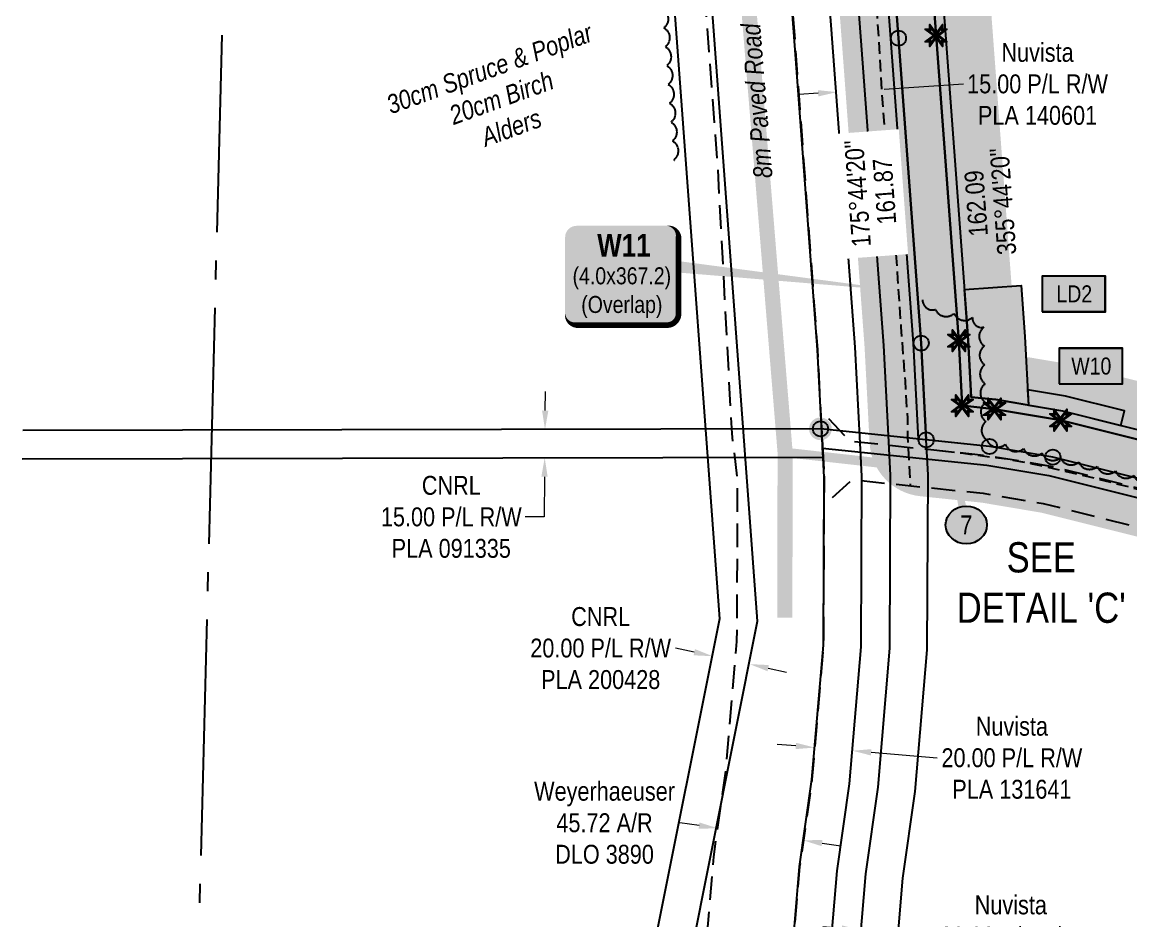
# Model space of a CAD drawing. Extents: x 379646 to 388155, y 6062459 to 6066140.
# Drawn here: x 384376 to 384963, y 6063778 to 6064254 of the extents above; entities that cross this region are included whole.
import ezdxf
from ezdxf.enums import TextEntityAlignment as Align

# ---------------------------------------------------------------- set-up
doc = ezdxf.new("R2010")
doc.units = 0
doc.header["$LTSCALE"] = 5
doc.header["$PDSIZE"] = 0.5
for name, pattern in [('0', [1, 1, 0]), ('foc-ACCESSROAD', [3.75, 2.5, -1.25]), ('foc-QUARTERLINE', [33, 25, -3, 2, -3]), ('UG_PIPE', [1.875, 1.25, -0.625])]:
    doc.linetypes.add(name, pattern=pattern)
doc.layers.get('Defpoints').update_dxf_attribs({"color": 9})
for name, color, linetype, lineweight in [('AS-GENERAL', 48, 'Continuous', 18), ('C-RW-T', 13, 'Continuous', 9), ('F-AR-T', 190, 'Continuous', 9), ('F-RW-T', 190, 'Continuous', 9)]:
    doc.layers.add(name, color=color, linetype=linetype, lineweight=lineweight)
for name, color, linetype in [('AS-PIPE-UG', 44, 'UG_PIPE'), ('AS-ROADS', 254, 'Continuous'), ('AS-UNDERLAY-H', 141, 'Continuous'), ('C-AR', 13, 'foc-ACCESSROAD'), ('C-RW', 13, 'Continuous'), ('DETAIL-T', 7, 'Continuous'), ('F-AR', 190, 'foc-ACCESSROAD'), ('F-RW', 190, 'Continuous'), ('L-BD', 7, 'Continuous'), ('L-BD1', 253, 'Continuous'), ('L-MON', 1, 'Continuous'), ('L-QSEC', 8, 'foc-QUARTERLINE'), ('P-BUFFER-H 30m', 51, 'Continuous'), ('P-ELEVATION', 7, 'Continuous'), ('P-PROPOSED', 10, 'Continuous'), ('P-PROPOSED-H', 21, 'Continuous'), ('P-STATION', 7, 'Continuous'), ('P-TEMP-BLOCKS', 250, 'Continuous'), ('P-TEMP-BLUE', 146, 'Continuous'), ('P-WORKAREA', 113, 'Continuous'), ('P-WORKAREA-H', 111, 'Continuous'), ('T-BUSH', 110, '0'), ('T-BUSH-T', 110, 'Continuous')]:
    doc.layers.add(name, color=color, linetype=linetype)
doc.layers.add('P-TEMP-BLUE-H', color=7, linetype='Continuous', true_color=0x99e6ff)
doc.styles.add('80', font='ARIALN.TTF', dxfattribs={"height": 10})
doc.styles.add('80CG', font='ARIALN.TTF', dxfattribs={"height": 10})
doc.styles.add('80L', font='ARIALN.TTF', dxfattribs={"height": 10})
doc.styles.add('BOLD', font='ARIALNB.TTF')
doc.dimstyles.new('Compass 5 000', dxfattribs={"dimscale": 5, "dimtxt": 9, "dimasz": 2, "dimexe": 0.2, "dimexo": 0.0625, "dimgap": 0.5, "dimtad": 0, "dimtih": 1, "dimtoh": 1, "dimzin": 0, "dimdsep": 46, "dimtxsty": '80CG', "dimcen": 0.1, "dimse1": 1, "dimse2": 1, "dimclrd": 256, "dimclrt": 256, "dimaunit": 1, "dimadec": 4, "dimazin": 0, "dimtfac": 0.06, "dimtofl": 0, "dimtmove": 0, "dimatfit": 1, "dimfxl": 0.2, "dimtolj": 1, "dimtzin": 0, "dimlwd": -1, "dimarcsym": 0})

# ---------------------------------------------------------------- blocks, each defined once
blk = doc.blocks.new('*D384')
at = {"layer": 'C-RW-T', "transparency": 16777216}
for p, q in [((384652.8558641553, 6064048.41215491), (384652.9606753999, 6064058.411605625)), ((384652.4890020635, 6064013.411908315), (384652.2653942787, 6063992.078748578)), ((384652.2653942787, 6063992.078748578), (384642.2653942787, 6063992.078748578))]:
    blk.add_line(p, q, dxfattribs=at)
for points in [[(384651.1892890361, 6064048.429623451), (384654.5224392745, 6064048.394686369), (384652.7510529107, 6064038.412704196)], [(384650.8224269443, 6064013.429376856), (384654.1555771827, 6064013.394439775), (384652.593813308, 6064023.411359031)]]:
    blk.add_solid(points, dxfattribs=at)
at = {"layer": 'Defpoints', "color": 0, "transparency": 16777216}
for p in [(384652.0453185911, 6064038.420101491), (384651.8880789884, 6064023.418756326), (384652.593813308, 6064023.411359031)]:
    blk.add_point(p, dxfattribs=at)
at = {"layer": 'C-RW-T', "transparency": 16777216, "insert": (384603.1794461205, 6063992.078748578), "char_height": 10, "attachment_point": 5, "style": '80CG'}
blk.add_mtext('\\A1;CNRL\\P15.00 P/L R/W\\PPLA 091335', dxfattribs=at)
blk = doc.blocks.new('*D385')
at = {"layer": 'Defpoints', "color": 0, "transparency": 16777216}
for p in [(384796.3269610534, 6063881.007886558), (384816.2492135754, 6063879.330291401), (384815.3271022569, 6063868.37977425)]:
    blk.add_point(p, dxfattribs=at)
at = {"layer": 'F-RW-T', "transparency": 16777216}
for p, q in [((384785.4401164728, 6063870.896470722), (384775.4753832107, 6063871.735572035)), ((384825.2918355191, 6063867.540672936), (384860.1856573343, 6063864.602365312))]:
    blk.add_line(p, q, dxfattribs=at)
for points in [[(384785.5799666918, 6063872.557259599), (384785.3002662538, 6063869.235681844), (384795.404849735, 6063870.057369407)], [(384825.431685738, 6063869.201461813), (384825.1519853001, 6063865.879884059), (384815.3271022569, 6063868.37977425)]]:
    blk.add_solid(points, dxfattribs=at)
at = {"layer": 'F-RW-T', "transparency": 16777216, "insert": (384899.7252207722, 6063864.602365311), "char_height": 10, "attachment_point": 5, "style": '80CG'}
blk.add_mtext('\\A1;Nuvista\\P20.00 P/L R/W\\PPLA 131641', dxfattribs=at)
blk = doc.blocks.new('*D386')
at = {"layer": 'Defpoints', "color": 0, "transparency": 16777216}
for p in [(384822.1616278589, 6064217.8815587), (384815.2226627301, 6064091.542116196), (384830.1875301983, 6064092.500045011)]:
    blk.add_point(p, dxfattribs=at)
at = {"layer": 'F-RW-T', "transparency": 16777216}
for p, q in [((384832.1412030228, 6064218.520369743), (384874.2102985444, 6064221.213290272)), ((384797.217185227, 6064216.28481884), (384787.2376100632, 6064215.646007797))]:
    blk.add_line(p, q, dxfattribs=at)
for points in [[(384797.1107167196, 6064217.948081369), (384797.3236537343, 6064214.621556313), (384807.1967603908, 6064216.923629885)], [(384832.0347345154, 6064220.183632271), (384832.2476715301, 6064216.857107216), (384822.1616278589, 6064217.8815587)]]:
    blk.add_solid(points, dxfattribs=at)
at = {"layer": 'F-RW-T', "transparency": 16777216, "insert": (384913.2962467025, 6064221.213290272), "char_height": 10, "attachment_point": 5, "style": '80CG'}
blk.add_mtext('\\A1;Nuvista\\P15.00 P/L R/W\\PPLA 140601', dxfattribs=at)
blk = doc.blocks.new('*D388')
at = {"layer": 'C-RW-T', "transparency": 16777216}
for p, q in [((384731.7313908794, 6063920.504776685), (384721.7428400195, 6063922.653540124)), ((384770.8069189534, 6063912.098745896), (384780.5832636359, 6063909.995632811))]:
    blk.add_line(p, q, dxfattribs=at)
for points in [[(384732.081909727, 6063922.134167466), (384731.3808720318, 6063918.875385905), (384741.5077355618, 6063918.4016636)], [(384771.157437801, 6063913.728136676), (384770.4564001058, 6063910.469355115), (384761.030574271, 6063914.201858981)]]:
    blk.add_solid(points, dxfattribs=at)
at = {"layer": 'Defpoints', "color": 0, "transparency": 16777216}
for p in [(384741.5077355618, 6063918.4016636), (384733.2026115791, 6063879.795201946), (384752.7254502883, 6063875.595397327)]:
    blk.add_point(p, dxfattribs=at)
at = {"layer": 'C-RW-T', "transparency": 16777216, "insert": (384682.2032765816, 6063922.653540124), "char_height": 10, "attachment_point": 5, "style": '80CG'}
blk.add_mtext('\\A1;CNRL\\P20.00 P/L R/W\\PPLA 200428', dxfattribs=at)
blk = doc.blocks.new('fdia')
at = {"color": 255, "const_width": 1}
blk.add_lwpolyline([(-0.5, 0, 1), (0.5, 0, 1)], format="xyb", close=True, dxfattribs=at)
blk = doc.blocks.new('Fdiaa')
blk.add_blockref('fdia', (0, 0))
blk = doc.blocks.new('fdib')
at = {"color": 1, "const_width": 1.6}
blk.add_lwpolyline([(-0.3999999999996362, 0, 0.9999999999999998), (0.3999999999996362, 0, 1)], format="xyb", close=True, dxfattribs=at)
at = {"color": 1}
blk.add_circle((0, 0), 0.8, dxfattribs=at)
blk = doc.blocks.new('Fdibb')
blk.add_blockref('fdib', (0, 0))
blk = doc.blocks.new('fdicc')
for name in ['Fdibb', 'Fdiaa']:
    blk.add_blockref(name, (0, 0))
blk = doc.blocks.new('FDI')
blk.add_blockref('fdicc', (0, 0))
blk = doc.blocks.new('*D410')
at = {"layer": 'Defpoints', "color": 0, "transparency": 16777216}
for p in [(384819.7302028691, 6063773.518454406), (384839.6446893331, 6063771.751332311), (384839.651959227, 6063771.837490655)]:
    blk.add_point(p, dxfattribs=at)
at = {"layer": 'F-RW-T', "transparency": 16777216}
for p, q in [((384809.7583424881, 6063774.273091176), (384799.7937520009, 6063775.113886289)), ((384849.6092798203, 6063770.910537197), (384859.6182102989, 6063770.066000751))]:
    blk.add_line(p, q, dxfattribs=at)
for points in [[(384809.898475007, 6063775.933856257), (384809.6182099691, 6063772.612326094), (384819.7229329752, 6063773.432296062)], [(384849.7494123393, 6063772.571302279), (384849.4691473013, 6063769.249772116), (384839.6446893331, 6063771.751332311)]]:
    blk.add_solid(points, dxfattribs=at)
at = {"layer": 'F-RW-T', "transparency": 16777216, "insert": (384899.1577737367, 6063770.066000751), "char_height": 10, "attachment_point": 5, "style": '80CG'}
blk.add_mtext('\\A1;Nuvista\\P20.00 P/L R/W\\PPLA 150900', dxfattribs=at)
blk = doc.blocks.new('*D411')
at = {"layer": 'Defpoints', "color": 0, "transparency": 16777216}
for p in [(384746.5523365421, 6063844.227377127), (384791.8033145032, 6063837.815654469), (384744.1602931488, 6063827.345439363)]:
    blk.add_point(p, dxfattribs=at)
at = {"layer": 'F-AR-T', "transparency": 16777216}
for p, q in [((384734.2591902407, 6063828.748351051), (384723.9852849632, 6063830.204086025)), ((384799.312374018, 6063819.530805017), (384809.213476926, 6063818.12789333))]:
    blk.add_line(p, q, dxfattribs=at)
for points in [[(384734.4930088553, 6063830.398534869), (384734.025371626, 6063827.098167232), (384744.1602931488, 6063827.345439363)], [(384799.5461926326, 6063821.180988835), (384799.0785554032, 6063817.880621199), (384789.4112711098, 6063820.933716705)]]:
    blk.add_solid(points, dxfattribs=at)
at = {"layer": 'F-AR-T', "transparency": 16777216, "insert": (384684.2376724118, 6063830.204086025), "char_height": 10, "attachment_point": 5, "style": '80CG'}
blk.add_mtext('\\A1;Weyerhaeuser\\P45.72 A/R\\PDLO 3890', dxfattribs=at)
blk = doc.blocks.new('TEMP')
h = blk.add_hatch(color=255)
h.dxf.hatch_style = 1
h.paths.add_polyline_path([(-5.274161e-10, 0.2514284397220763), (-0.6656854269836912, 1.152061669657268), (-0.6656854269836914, 0.6656854303339061), (-1.152061663105632, 0.6656854303339061), (-0.2514284404497629, 5.273253e-10), (-1.152061661774314, -0.665685419564579), (-0.6656854224511335, -0.6656854195645793), (-0.6656854224511335, -1.152061655686338), (-5.273251e-10, -0.2514284436956587), (0.6656854183820542, -1.152061663420681), (0.6656854183820542, -0.6656854208922597), (1.152061656810019, -0.6656854053035205), (0.2514284429676993, 5.273253e-10), (1.152061671303363, 0.6656854258011663), (0.6656854287749412, 0.6656854258011663), (0.6656854131859291, 1.15206166422904)])
h.paths.add_polyline_path([(0.5656854229146121, 0.8485281473411305), (0.5656854319800914, 0.5656854258011663), (0.8485281444547581, 0.5656854258011663), (0.0831890339399251, 0), (0.8485281399220186, -0.5656854150320215), (0.5656854183820542, -0.5656854240973189), (0.5656854183820542, -0.8485281365719859), (0, -0.08318903609469999), (-0.5656854224511337, -0.8485281320390644), (-0.5656854224511337, -0.5656854195645792), (-0.8485281349258001, -0.5656854195645794), (-0.0831890328488955, 0), (-0.8485281394583584, 0.5656854303339058), (-0.5656854269836913, 0.5656854303339061), (-0.5656854269836913, 0.8485281428085727), (0, 0.0831890306941206)], flags=16)
h = blk.add_hatch(color=1)
h.dxf.hatch_style = 1
h.paths.add_polyline_path([(0, 0.0831890306941205), (-0.5656854269836911, 0.8485281428085727), (-0.5656854269836912, 0.5656854303339061), (-0.8485281394583578, 0.5656854303339061), (-0.0831890328488953, -1e-16), (-0.8485281349258001, -0.5656854195645793), (-0.5656854224511337, -0.5656854195645793), (-0.5656854224511337, -0.848528132039064), (0, -0.08318903609469999), (0.5656854183820542, -0.8485281365719856), (0.5656854183820542, -0.5656854240973191), (0.8485281399220184, -0.5656854150320213), (0.0831890339399251, -1e-16), (0.8485281444547581, 0.5656854258011663), (0.5656854319800914, 0.5656854258011663), (0.5656854229146121, 0.8485281473411308)])
at = {"color": 1}
for p, q in [((-0.0831890328488953, 0), (0.0831890339399252, 0)), ((0, 0.0831890306941205), (0, -0.08318903609469999))]:
    blk.add_line(p, q, dxfattribs=at)
at = {"color": 255, "flags": 128}
blk.add_lwpolyline([(-0.251428440449763, 5.27325e-10), (-1.152061663105632, 0.6656854303339061), (-0.6656854269836914, 0.6656854303339061), (-0.6656854269836914, 1.152061669657268), (-5.274159999999999e-10, 0.2514284397220763), (0.6656854131859291, 1.15206166422904), (0.6656854287749412, 0.6656854258011663), (1.152061671303363, 0.6656854258011663), (0.2514284429676991, 5.27325e-10), (1.152061656810019, -0.6656854053035204), (0.6656854183820542, -0.6656854208922596), (0.6656854183820542, -1.152061663420681), (-5.27325e-10, -0.2514284436956586), (-0.6656854224511335, -1.152061655686338), (-0.6656854224511335, -0.6656854195645793), (-1.152061661774314, -0.6656854195645793)], close=True, dxfattribs=at)
at = {"color": 1, "flags": 128}
blk.add_lwpolyline([(-0.0831890328488953, 0), (-0.8485281394583578, 0.5656854303339061), (-0.5656854269836913, 0.5656854303339061), (-0.5656854269836913, 0.8485281428085727), (0, 0.0831890306941205), (0.5656854229146121, 0.8485281473411305), (0.5656854319800914, 0.5656854258011663), (0.8485281444547581, 0.5656854258011663), (0.0831890339399252, 0), (0.8485281399220184, -0.5656854150320214), (0.5656854183820542, -0.5656854240973189), (0.5656854183820542, -0.8485281365719856), (0, -0.08318903609469999), (-0.5656854224511335, -0.848528132039064), (-0.5656854224511335, -0.5656854195645792), (-0.8485281349258001, -0.5656854195645792)], close=True, dxfattribs=at)
blk = doc.blocks.new('*U459')
h = blk.add_hatch(color=111)
edge = h.paths.add_edge_path()
edge.add_line((-23.99999999999999, -34.04504533950239), (23.99999999999998, -34.04504533950239))
edge.add_arc((23.99999999999998, -28.04504533950239), 6, 270, 360)
edge.add_line((29.99999999999998, -28.04504533950239), (29.99999999999998, 12.5))
edge.add_arc((23.99999999999998, 12.5), 6, 0, 90)
edge.add_line((23.99999999999998, 18.5), (-23.99999999999998, 18.5))
edge.add_arc((-23.99999999999998, 12.5), 6, 90, 180)
edge.add_line((-29.99999999999998, 12.5), (-29.99999999999999, -28.04504533950239))
edge.add_arc((-23.99999999999999, -28.04504533950239), 6, 180, 270)
at = {"color": 250, "flags": 128}
blk.add_lwpolyline([(-23.99999999999999, -34.04504533950239, 3, 3, 0), (23.99999999999998, -34.04504533950239, 3, 3, 0.414213562373095), (29.99999999999998, -28.04504533950239, 3, 3, 0), (29.99999999999998, 12.5, 3, 0, 0.414213562373095), (23.99999999999998, 18.5, 0, 0, 0), (-23.99999999999998, 18.5, 0, 0, 0.414213562373095), (-29.99999999999998, 12.5, 0, 0, 0), (-29.99999999999999, -28.04504533950239, 0, 3, 0.414213562373095)], format="xyseb", close=True, dxfattribs=at)
at = {"flags": 128}
blk.add_lwpolyline([(152.3437916811739, -16.32641556381651, 0, 7.499999999999999, 0), (-3.398394867633905e-15, 0, 0, 0, 0)], format="xyseb", dxfattribs=at)
at = {"color": 250}
for tag, p, height, style in [('TEMP_AREA_W1_001', (-9.212824010914055, 2.244292974654144), 12, 'BOLD'), ('ENTER_TEXT_001', (-30.65893587994544, -12.47010782646594), 9, '80')]:
    blk.add_attdef(tag, p, '', height=height, dxfattribs=dict(at, style=style))
blk = doc.blocks.new('Temp_Area5')
at = {"true_color": 0x99e6ff}
h = blk.add_hatch(color=141, dxfattribs=at)
h.dxf.hatch_style = 1
h.paths.add_polyline_path([(-16.82711371331243, -9.436567862801894), (16.33187767662457, -9.436567862801894), (16.33187767662457, 9.053714016554295), (-16.82711371331243, 9.053714016554295)])
at = {"color": 250}
for points in [[(-17.02711371331247, -9.636567862801712), (16.53187767662462, -9.636567862801712), (16.53187767662462, 9.253714016554113), (-17.02711371331247, 9.253714016554113)], [(-16.92711371331245, -9.536567862801803), (16.43187767662459, -9.536567862801803), (16.43187767662459, 9.153714016554204), (-16.92711371331245, 9.153714016554204)]]:
    blk.add_lwpolyline(points, close=True, dxfattribs=at)
at = {"color": 250, "style": '80L'}
blk.add_attdef('TEMPORARY', text='', height=9, dxfattribs=at).set_placement((0.001048257894581184, -0.1484938545327168), align=Align.MIDDLE_CENTER)
blk = doc.blocks.new('*U469')
at = {"layer": 'P-ELEVATION'}
h = blk.add_hatch(color=111, dxfattribs=at)
h.dxf.hatch_style = 1
edge = h.paths.add_edge_path()
edge.add_ellipse((0, 0), major_axis=(-10.94338366431845, 0), ratio=0.9137941524069553, start_angle=0, end_angle=360)
at = {"layer": 'P-ELEVATION', "color": 7, "flags": 128}
blk.add_lwpolyline([(0, 0, 4.999999999999999, 0, 0), (-11.67173468109081, 54.09503392587504, 0, 0, 0)], format="xyseb", dxfattribs=at)
at = {"layer": 'P-ELEVATION', "color": 7}
blk.add_ellipse((0, 0), major_axis=(-10.94338366431845, 0), ratio=0.9137941524069553, dxfattribs=at)
at = {"layer": 'P-ELEVATION', "style": '80'}
blk.add_attdef('BEND', text='', height=10, dxfattribs=at).set_placement((0, 0), align=Align.MIDDLE_CENTER)

msp = doc.modelspace()

# ---------------------------------------------------------------- hatches: boundary and pattern name
at = {"layer": 'AS-UNDERLAY-H'}
h = msp.add_hatch(color=51, dxfattribs=at)
h.dxf.hatch_style = 1
h.paths.add_polyline_path([(384813.7289355097, 6064190.390281733), (384835.546593198, 6064191.93399494), (384839.7087101451, 6064135.849717539), (384817.9244009514, 6064134.078843685)])
at = {"layer": 'P-BUFFER-H 30m'}
h = msp.add_hatch(color=256, dxfattribs=at)
h.dxf.hatch_style = 1
edge = h.paths.add_edge_path()
edge.add_line((385490.0289512735, 6063853.931636853), (385458.8345388931, 6063854.742381431))
edge.add_line((385458.8345388931, 6063854.742381431), (385427.1432490672, 6063829.835753065))
edge.add_arc((385408.6125961937, 6063853.414227125), 29.98882350001396, 264.91766399991405, 308.1643009523449, ccw=False)
edge.add_line((385405.9559697424, 6063823.543306972), (385343.2623735486, 6063829.119079835))
edge.add_arc((385345.9189999999, 6063858.989999989), 29.98882350090794, 254.2672565118153, 264.9176639998501, ccw=False)
edge.add_line((385337.7875136404, 6063830.124649395), (385320.5815136404, 6063834.971649395))
edge.add_arc((385328.7129999993, 6063863.836999989), 29.98882350072988, 238.67707452003668, 254.2672565128853, ccw=False)
edge.add_line((385313.1229814036, 6063838.219020851), (385176.7140212189, 6063921.231744633))
edge.add_line((385176.7140212189, 6063921.231744627), (385156.1694710645, 6063931.280096917))
edge.add_line((385156.1694710645, 6063931.280096923), (385135.4626984994, 6063939.376274182))
edge.add_line((385135.4626984994, 6063939.376274182), (384915.2603148283, 6063994.364222405))
edge.add_line((384915.2603148283, 6063994.364222405), (384883.7934532809, 6063999.669038123))
edge.add_line((384883.7934532809, 6063999.669038123), (384851.293557407, 6064003.057420315))
edge.add_arc((384854.4032842466, 6064032.88457462), 29.98882350038616, 182.9991047274272, 264.04794611689226, ccw=False)
edge.add_line((384824.4555348665, 6064031.315548806), (384821.7895286647, 6064082.201190843))
edge.add_line((384821.7895286648, 6064082.201190843), (384809.7920647589, 6064243.230867969))
edge.add_line((384809.7920647589, 6064243.230867975), (384800.086980612, 6064371.811284492))
edge.add_arc((384829.9907439288, 6064374.068378732), 29.98882349999817, 162.0322497210054, 184.3164208240398, ccw=False)
edge.add_line((384801.4644663506, 6064383.319379891), (384854.4367224219, 6064546.664001147))
edge.add_arc((384882.9630000009, 6064537.41299999), 29.98882350002607, 157.8742486074515, 162.0322497265614, ccw=False)
edge.add_line((384855.1825701196, 6064548.708009974), (384904.3896499036, 6064669.734359778))
edge.add_line((384904.3896499036, 6064669.734359778), (384885.8516260638, 6064677.263981378))
edge.add_arc((384897.136864745, 6064705.048382088), 29.98882349984268, 157.8944000004434, 247.8943999996774, ccw=False)
edge.add_line((384869.3524640352, 6064716.333620769), (384908.1944081635, 6064811.962979655))
edge.add_arc((384935.9788088732, 6064800.677740967), 29.98882349997572, 67.89439999905937, 157.8943999984608, ccw=False)
edge.add_line((384947.2640475552, 6064828.462141677), (384965.7869813619, 6064820.938649222))
edge.add_arc((384954.50174268, 6064793.154248512), 29.98882349993024, -22.105599999556716, 67.89439999926549, ccw=False)
edge.add_line((384982.2861433902, 6064781.869009831), (384962.2529303989, 6064732.546985461))
edge.add_line((384962.2529303989, 6064732.546985468), (384980.8072437744, 6064725.010747518))
edge.add_arc((384969.5220050929, 6064697.226346803), 29.98882349979887, -22.125751398287207, 67.89439999988338, ccw=False)
edge.add_line((384997.3024349731, 6064685.931336823), (384929.6754881681, 6064519.600748706))
edge.add_line((384929.675488168, 6064519.600748699), (384880.5706556762, 6064368.022036368))
edge.add_line((384880.5706556762, 6064368.022036374), (384889.5390536467, 6064249.201513329))
edge.add_line((384889.5390536467, 6064249.201513329), (384901.5795827959, 6064087.594004758))
edge.add_arc((384871.6736475545, 6064085.365872744), 29.98882350000977, 2.9991047363375856, 4.260931057004996, ccw=False)
edge.add_line((384901.6213969347, 6064086.934898555), (384902.1062583532, 6064077.680424754))
edge.add_line((384902.1062583532, 6064077.680424754), (384930.4700856945, 6064072.89873155))
edge.add_arc((384925.4847901263, 6064043.327185033), 29.98882350038646, 75.97909939756488, 80.43081383768367, ccw=False)
edge.add_line((384932.7503571757, 6064072.422563888), (385157.9454347312, 6064016.187862651))
edge.add_arc((385150.6798676738, 6063987.092483805), 29.98882349960467, 68.64491151581348, 75.97909938149581, ccw=False)
edge.add_line((385161.600203606, 6064015.022320856), (385187.2158944652, 6064005.006797002))
edge.add_arc((385176.2955585329, 6063977.076959951), 29.98882349966638, 63.934510781919414, 68.6449115156064, ccw=False)
edge.add_line((385189.47259312, 6064004.015692179), (385213.9133094071, 6063992.060557801))
edge.add_arc((385200.7362748132, 6063965.12182557), 29.98882350013611, 58.67707450109839, 63.93451076799079, ccw=False)
edge.add_line((385216.3262934172, 6063990.739804709), (385348.8513800531, 6063910.090642101))
edge.add_line((385348.8513800531, 6063910.090642101), (385354.9872023679, 6063908.362156063))
edge.add_line((385354.9872023675, 6063908.362156063), (385393.3056420889, 6063904.954233576))
edge.add_line((385393.3056420893, 6063904.954233576), (385423.5879878656, 6063928.753553087))
edge.add_arc((385442.1186407382, 6063905.175079026), 29.98882350024257, 88.5112145400638, 128.1643009500221, ccw=False)
edge.add_line((385442.8977888854, 6063935.153779177), (385470.5228665118, 6063934.435801815))
edge.add_line((385470.5228665117, 6063934.435801822), (385663.755099395, 6064129.281829131))
edge.add_line((385663.755099395, 6064129.281829131), (385693.6001587076, 6064211.445901817))
edge.add_arc((385721.787068302, 6064201.207363715), 29.9888235002565, 70.03708838899189, 160.0370883108258, ccw=False)
edge.add_line((385732.0256063645, 6064229.394273324), (385750.8168794281, 6064222.568581285))
edge.add_arc((385740.5783413656, 6064194.381671677), 29.98882349987312, -19.9629116779667, 70.03708838838469, ccw=False)
edge.add_line((385768.7652509618, 6064184.143133582), (385735.1685600501, 6064091.650740561))
edge.add_arc((385706.9816504544, 6064101.889278658), 29.98882349997982, 315.2382588318189, 340.03708832009573, ccw=False)
edge.add_line((385728.2749474574, 6064080.772341429), (385512.1013964243, 6063862.793399782))
edge.add_arc((385490.8080994207, 6063883.910337009), 29.98882349952508, 268.51121453923963, 315.23825883347325, ccw=False)
at = {"layer": 'P-PROPOSED-H'}
h = msp.add_hatch(color=256, dxfattribs=at)
h.dxf.hatch_style = 1
h.paths.add_polyline_path([(385490.8080994205, 6063883.91033701), (385448.805, 6063885.001999983), (385408.6125961939, 6063853.414227125), (385345.919, 6063858.989999988), (385328.713, 6063863.836999988), (385191.1273733801, 6063947.565793197), (385168.238, 6063958.760999988), (385144.5929999964, 6063968.005999938), (384921.3949999965, 6064023.741999982), (384887.845, 6064029.397999938), (384854.4032842466, 6064032.88457462), (384851.72, 6064084.099999988), (384839.698, 6064245.458999989), (384829.9907439287, 6064374.068378733), (384882.963, 6064537.412999988), (384943.4690630159, 6064686.229551991), (384897.1368647448, 6064705.048382088), (384935.9788088734, 6064800.677740967), (384954.5017426801, 6064793.154248512), (384923.1832910074, 6064716.047823439), (384969.5220050928, 6064697.226346803), (384901.4832865869, 6064529.88299333), (384850.2227087716, 6064371.649842241), (384859.6352901607, 6064246.94442133), (384871.6736475544, 6064085.365872746), (384873.4742960758, 6064050.997177012), (384890.5460311458, 6064049.217307848), (384925.484790119, 6064043.327185035), (385150.6798676745, 6063987.092483805), (385176.2955585336, 6063977.07695995), (385200.7362748208, 6063965.121825567), (385336.7683520208, 6063882.338456827), (385349.5462809475, 6063878.738862419), (385402.489814552, 6063874.030229706), (385442.1186407382, 6063905.175079026), (385482.6940062752, 6063904.120522928), (385689.6910300324, 6064112.846298862), (385721.787068302, 6064201.207363716), (385740.5783413656, 6064194.381671677), (385706.9816504539, 6064101.889278657)])
at = {"layer": 'P-TEMP-BLUE-H'}
h = msp.add_hatch(color=256, dxfattribs=at)
h.dxf.hatch_style = 1
h.paths.add_polyline_path([(385402.489814552, 6063874.030229706), (385349.5462809475, 6063878.738862419), (385336.7683520208, 6063882.338456827), (385200.7362748208, 6063965.121825567), (385176.2955585336, 6063977.07695995), (385150.6798676745, 6063987.092483805), (384925.484790119, 6064043.327185035), (384890.5460311458, 6064049.217307848), (384873.4742960758, 6064050.997177012), (384871.6736475544, 6064085.365872746), (384859.6352901607, 6064246.94442133), (384850.2227087716, 6064371.649842241), (384901.4832865869, 6064529.88299333), (384945.1454979384, 6064637.271566018), (384949.7762316766, 6064635.390692789), (384906.1819868505, 6064528.169285893), (384855.2806999224, 6064371.045207913), (384864.6196127009, 6064247.31577666), (384876.6620594452, 6064085.682340936), (384878.242049033, 6064055.525327605), (384891.2212889305, 6064054.172134817), (384926.507237649, 6064048.223481283), (385152.2015845935, 6063991.864104742), (385178.3094171791, 6063981.656157547), (385203.1340248603, 6063969.482252371), (385338.7801698754, 6063886.964390123), (385350.4531011843, 6063883.676078021), (385400.9591191289, 6063879.184230335), (385440.4470509224, 6063910.218348785), (385480.6654829613, 6063909.173069417), (385673.3525082366, 6064103.469335728), (385678.5275362937, 6064101.589572296), (385482.6940062752, 6063904.120522928), (385442.1186407382, 6063905.175079026)])
h = msp.add_hatch(color=256, dxfattribs=at)
h.dxf.hatch_style = 1
h.paths.add_polyline_path([(384874.6733780448, 6064112.374375679), (384904.5793132852, 6064114.602507698), (384906.5925307804, 6064087.581150014), (384908.4954735428, 6064051.259980149), (384891.2212889305, 6064054.172134781), (384878.242049033, 6064055.525327552), (384876.6620594452, 6064085.6823409)])
h = msp.add_hatch(color=256, dxfattribs=at)
h.dxf.hatch_style = 1
h.paths.add_polyline_path([(384957.2778010773, 6064040.539594654), (384959.2152856275, 6064048.298362323), (384928.1431536975, 6064056.057555286), (384908.0667943671, 6064059.442112285), (384908.4954735428, 6064051.259980149), (384926.507237649, 6064048.223481265)])
at = {"layer": 'P-WORKAREA-H'}
h = msp.add_hatch(color=256, dxfattribs=at)
h.dxf.hatch_style = 1
h.paths.add_polyline_path([(384824.0939347891, 6064399.067852871), (384828.0811034767, 6064399.368800396), (384839.698, 6064245.458999953), (384851.72, 6064084.099999952), (384854.403, 6064032.889999953), (384850.3772992097, 6064033.304316713), (384847.7292704886, 6064083.846825399), (384835.7105419679, 6064245.161915661)])

# ---------------------------------------------------------------- linework, layer by layer
at = {"layer": 'AS-PIPE-UG', "flags": 128}
for points in [[(384827.154, 6064540.771), (384826.297, 6064514.868999943), (384825.6489999964, 6064507.633), (384824.165, 6064497.450999944), (384823.687, 6064494.670999943), (384823.127, 6064492.856), (384822.165, 6064490.18), (384820.668, 6064487.237), (384818.685, 6064484.224), (384816.638, 6064480.589), (384815.969, 6064477.968999943), (384815.613, 6064474.944), (384815.458, 6064470.327), (384814.681, 6064454.284), (384816.06, 6064440.684999943), (384818.878, 6064416.351), (384820.0239999964, 6064398.347999943), (384821.0459999964, 6064378.1), (384822.027, 6064355.89), (384823.079, 6064339.65), (384824.178, 6064319.407), (384825.9319999964, 6064294.746), (384827.35, 6064273.201), (384828.689, 6064252.77), (384829.791, 6064235.801999943), (384830.7199999964, 6064217.868), (384832.193, 6064199.166), (384834.425, 6064178.843), (384835.8929999964, 6064160.343), (384837.7679999964, 6064139.414), (384839.275, 6064118.057999943), (384840.978, 6064092.651), (384843.192, 6064064.214), (384844.418, 6064044.455), (384844.563, 6064041.874), (384844.487, 6064034.452), (384845.94, 6064008.347)], [(384853.809, 6064028.178), (384872.902, 6064025.95), (384897.682, 6064022.722), (384914.93, 6064019.388), (384940.81, 6064013.305), (384962.291, 6064007.859), (384990.154, 6064000.714), (385014.4319999964, 6063994.615), (385070.549, 6063980.514), (385106.061, 6063971.851), (385127.1159999964, 6063967.083), (385157.642, 6063958.942), (385185.35, 6063945.584), (385203.735, 6063934.326), (385226.293, 6063919.708), (385253.065, 6063904.153), (385275.8309999965, 6063890.575999944), (385299.045, 6063876.171), (385311.432, 6063868.358), (385335.927, 6063856.189), (385340.442, 6063855.05), (385347.487, 6063853.745999943), (385353.252, 6063852.704), (385372.306, 6063851.558), (385398.3859999964, 6063849.338), (385424.801, 6063846.484), (385439.334, 6063844.92), (385452.692, 6063843.378), (385455.313, 6063843.084), (385457.32, 6063842.558), (385459.706, 6063841.574), (385465.54, 6063838.697)]]:
    msp.add_lwpolyline(points, dxfattribs=at)
at = {"layer": 'AS-ROADS', "flags": 128}
for points, const_width in [([(384779.6201676383, 6063938.78424089), (384779.7641734172, 6064026.253902827), (384752.8719999964, 6064355.249), (384749.4160000005, 6064406.322999992), (384747.2709999999, 6064438.565999992), (384744.887, 6064475.383999992), (384744.7639999999, 6064497.796), (384745.2299999964, 6064570.899999943), (384749.5639999999, 6064643.368), (384763.2459999999, 6064728.348999999), (384784.1619999964, 6064810.182999942), (384797.3659999968, 6064849.975), (384811.234, 6064884.033), (384847.799, 6064970.341999993), (384897.584, 6065088.169999998)], 7.997019599999833), ([(385446.483, 6063835.932), (385349.098, 6063843.387), (385344.581, 6063844.22), (385340.4399999965, 6063845.019), (385332.115, 6063847.115), (385326, 6063849.305), (385318.371999999, 6063852.904), (385215.9749999964, 6063915.085999943), (385187.462, 6063931.734), (385172.335, 6063940.522), (385166.133, 6063943.738), (385161.2879999973, 6063945.635), (385156.291, 6063947.623), (385149.202, 6063950.283999943), (385142.735, 6063952.399), (385134.446, 6063954.916999944), (384991.037, 6063990.755999943), (384909.3069999964, 6064010.449), (384904.199, 6064011.518), (384898.723, 6064012.614999943), (384892.5849999965, 6064013.605), (384779.7641734172, 6064026.253902827)], 4.998137249999915)]:
    msp.add_lwpolyline(points, dxfattribs=dict(at, const_width=const_width))
at = {"layer": 'C-AR', "flags": 128}
msp.add_lwpolyline([(385448.3819803283, 6063844.233172351), (385446.5484347012, 6063845.022466637), (385345.0121797632, 6063854.052784392), (385326.6995660246, 6063859.211521972), (385188.709479413, 6063943.15527836), (385166.2262652976, 6063954.180971953), (385143.0712830799, 6063963.23437903), (384920.3725524689, 6064018.845703737), (384887.1697422106, 6064024.44317302), (384814.2242954765, 6064032.048337386), (384798.5262054189, 6064048.577075478), (384800.3822086515, 6064013.151833012), (384800.3166833256, 6063998.397569382), (384815.2832088341, 6064011.837024288), (384884.4687110673, 6064004.623865143), (384916.2827623471, 6063999.260518684), (385136.9844154023, 6063944.147895151), (385158.170830704, 6063935.864181546), (385179.0931157813, 6063925.603962418), (385318.6458301227, 6063840.70960986), (385341.3848988157, 6063834.303921961), (385441.5861735062, 6063825.392333186), (385448.1571366771, 6063822.563702352)], close=True, dxfattribs=at)
at = {"layer": 'C-RW', "flags": 128}
for points in [[(384589.9589138595, 6065188.927712915), (384724.487, 6064985.665999953), (384794.2619999988, 6064955.875), (384734.91, 6064809.805000018), (384726.2069999988, 6064733.146), (384698.8649999973, 6064562.741), (384745.0789999988, 6063938.234), (384709.4909999988, 6063760.17), (384697.339999999, 6063699.307), (384678.879, 6063648.149000019), (384657.101, 6063599.136999953), (384529.8477562724, 6063361.145518376)], [(384552.2074790405, 6063360.563221714), (384675.0751799685, 6063590.352776188), (384697.764779313, 6063641.416356141), (384716.6529886452, 6063693.926889236), (384728.9596387632, 6063755.5702615), (384765.2182934792, 6063936.989871861), (384718.9756859821, 6064561.88345558), (384746.020014728, 6064730.433263247), (384754.4652979278, 6064804.822205546), (384820.2261089322, 6064966.527986629), (384737.850381837, 6065001.698968852), (384614.3542671502, 6065188.292211466)]]:
    msp.add_lwpolyline(points, dxfattribs=at)
at = {"layer": 'C-RW'}
msp.add_lwpolyline([(384376.1795927263, 6064022.818455034), (384799.8281256611, 6064023.727528104), (384799.5754466619, 6064028.550372514), (384886.4944844269, 6064019.48834605), (384919.3501049384, 6064013.949407429), (385141.5495661604, 6063958.462758072), (385164.21240665, 6063949.601774352), (385186.3053885051, 6063938.76744941), (385324.6861320491, 6063854.586043945), (385344.1053595263, 6063849.115568773), (385445.3078694024, 6063840.114933274), (385512.625727321, 6063811.136324972), (385516.5782082072, 6063820.318013156), (385447.789, 6063849.93), (385345.919, 6063858.99), (385328.713, 6063863.837), (385191.1273733801, 6063947.565793209), (385168.238, 6063958.761), (385144.5929999964, 6063968.005999943), (384921.3949999965, 6064023.742), (384887.845, 6064029.397999943), (384798.442, 6064038.719), (384376.563322675, 6064037.81372469)], dxfattribs=at)
at = {"layer": 'F-AR', "flags": 128}
for points in [[(384563.2803162626, 6063360.27486053), (384684.0713137639, 6063586.039977443), (384706.7197115211, 6063636.953598196), (384726.274866595, 6063691.218135724), (384735.8732922807, 6063739.383508305), (384742.0220238802, 6063812.254522204), (384748.5334226961, 6063858.208968451), (384754.3025019803, 6063926.246071307), (384754.6740607552, 6064012.0543027), (384751.678983706, 6064036.314567531), (384744.2898543123, 6064175.703136626), (384731.5243660576, 6064346.328438045), (384722.8579781702, 6064491.539135496), (384730.421936014, 6064632.671235837), (384756.7860123723, 6064797.059499104), (384879.3248350441, 6065098.749606482), (384913.5307997892, 6065180.498631564)], [(384962.5391451296, 6065179.221959098), (384921.5782259591, 6065081.329230877), (384801.0893087605, 6064784.68043987), (384775.9225035989, 6064627.855091886), (384768.586108023, 6064491.653587657), (384770.3920003336, 6064433.195687713), (384782.3133824578, 6064279.301539041), (384796.8474692187, 6064080.618849914), (384799.4987928033, 6064030.013452685), (384800.3822086515, 6064013.151833012), (384799.997094602, 6063924.213130146), (384793.9645042288, 6063853.06833364), (384787.4544269524, 6063807.123214198), (384781.1980001971, 6063732.975863026), (384778.5581714949, 6063719.729072703), (384770.4290347872, 6063678.936664535), (384749.1527568249, 6063619.896100572), (384725.1533576588, 6063565.945427305), (384614.4012512683, 6063358.943558204)]]:
    msp.add_lwpolyline(points, dxfattribs=at)
at = {"layer": 'F-RW'}
for points in [[(384614.4012512683, 6063358.943558204), (384725.1533576588, 6063565.945427305), (384749.1527568249, 6063619.896100572), (384770.4290347872, 6063678.936664535), (384778.5581714949, 6063719.729072703), (384781.1980001971, 6063732.975863026), (384787.4544269524, 6063807.123214198), (384793.9645042288, 6063853.06833364), (384799.997094602, 6063924.213130146), (384800.3822086515, 6064013.151833012), (384799.4987928033, 6064030.013452685), (384796.8474692187, 6064080.618849914), (384784.8559803374, 6064241.5683304), (384770.3920003336, 6064433.195687713), (384767.9287638065, 6064512.932244316), (384782.4913571194, 6064518.754219715), (384781.6805296884, 6064544.987856494), (384785.878, 6064626.804), (384810.779, 6064781.973), (384876.0571211798, 6064942.690484873), (384737.850381837, 6065001.698968852), (384614.3542671503, 6065188.292211466)], [(384636.7638650079, 6063358.361186307), (384743.1245054693, 6063557.155160351), (384767.7148938782, 6063612.434378025), (384789.744068992, 6063673.564192449), (384798.1651864613, 6063715.821774452), (384801.0250815254, 6063730.172868664), (384807.3286190212, 6063804.878547524), (384813.8381181976, 6063850.819587003), (384819.9859802632, 6063923.323829551), (384820.3770240042, 6064013.63194251), (384819.4639590566, 6064031.059469839), (384816.8011167755, 6064081.884722672), (384804.798532942, 6064242.983119294), (384790.361293229, 6064434.257235964), (384788.3438698216, 6064499.562534031), (384802.9065748794, 6064505.38804917), (384801.6890643471, 6064544.779545074), (384805.8440707048, 6064625.045030699), (384830.1583824797, 6064776.558120216), (384901.9713787218, 6064953.364742895), (384751.2137556518, 6065017.731928082), (384638.7496057967, 6065187.656710353)], [(384636.7638650079, 6063358.361186307), (384743.1245054693, 6063557.155160351), (384767.7148938782, 6063612.434378025), (384789.744068992, 6063673.564192449), (384801.0250815254, 6063730.172868664), (384807.3286190212, 6063804.878547524), (384813.8381181976, 6063850.819587003), (384819.9859802632, 6063923.323829551), (384820.3770240042, 6064013.63194251), (384819.4639590566, 6064031.059469839), (384816.8011167755, 6064081.884722672), (384804.798532942, 6064242.983119294), (384790.361293229, 6064434.257235964), (384788.3438698216, 6064499.562534031), (384802.9065748794, 6064505.38804917), (384801.91999971, 6064537.307831964), (384573.1248392342, 6064445.81718792), (384486.2148330266, 6064415.161059326), (384474.9805999441, 6064411.198361485)]]:
    msp.add_lwpolyline(points, dxfattribs=at)
at = {"layer": 'F-RW', "flags": 128}
for points in [[(384675.8984390511, 6063357.342035345), (384774.5740141377, 6063541.772193325), (384800.1986337215, 6063599.376363711), (384823.5453788471, 6063664.162366298), (384832.4774626525, 6063708.984002512), (384835.7224738501, 6063725.267628441), (384842.1084551415, 6063800.950380844), (384848.616942643, 6063846.884280389), (384854.9665301704, 6063921.767553488), (384855.3679508715, 6064014.472134131), (384854.403, 6064032.89), (384851.72, 6064084.1), (384839.698, 6064245.459), (384825.3075557647, 6064436.11494641), (384824.001, 6064478.409), (384838.483, 6064486.857), (384836.704, 6064544.415), (384839.061, 6064589.947), (384560.8052053893, 6064478.571363729), (384458.0060737166, 6064442.334314317), (384442.5317622345, 6064430.270448276), (384389.2667348726, 6064428.01832639), (384386.5787154162, 6064429.19551539)], [(384386.0350322264, 6064407.949091899), (384448.399815723, 6064409.490209396), (384467.7059308399, 6064424.541055904), (384567.8449961597, 6064459.854691838), (384817.4779943399, 6064559.740032034), (384816.6954653412, 6064544.623311471), (384818.1324422878, 6064498.13117033), (384803.6506264743, 6064489.683277773), (384805.3382628806, 6064435.053397793), (384819.7554473921, 6064244.044211055), (384831.7663524431, 6064082.834127241), (384834.4378337467, 6064031.843982795), (384835.3731355155, 6064013.992024633), (384834.9776445092, 6063922.656854105), (384828.7433286742, 6063849.133027025), (384822.2342630728, 6063803.195047518), (384815.8953925218, 6063728.070622854), (384812.8704476861, 6063712.891300763), (384804.2303446456, 6063669.534838384), (384781.6364966682, 6063606.838086153), (384756.602866324, 6063550.562460227), (384653.5358253118, 6063357.924407345)]]:
    msp.add_lwpolyline(points, dxfattribs=at)
at = {"layer": 'L-QSEC'}
msp.add_line((384462.3619410618, 6063483.015522026), (384481.9146386118, 6064247.114055244), dxfattribs=at)
at = {"layer": 'P-PROPOSED', "flags": 128}
for points in [[(385328.713, 6063863.837), (385191.1273733801, 6063947.565793209), (385168.238, 6063958.761), (385144.5929999964, 6063968.005999943), (384921.3949999965, 6064023.742), (384887.845, 6064029.397999943), (384854.4032842466, 6064032.884574631), (384851.72, 6064084.1), (384839.698, 6064245.459), (384829.9907439287, 6064374.068378738)], [(384850.2227087716, 6064371.649842259), (384859.6352901607, 6064246.944421343), (384871.6736475544, 6064085.365872758), (384873.4742960758, 6064050.997177024), (384890.5460311458, 6064049.217307859), (384925.484790119, 6064043.327185052), (385150.6798676745, 6063987.092483817), (385176.2955585336, 6063977.076959962), (385200.7362748208, 6063965.121825584), (385336.7683520208, 6063882.338456845)]]:
    msp.add_lwpolyline(points, dxfattribs=at)
at = {"layer": 'P-TEMP-BLUE'}
msp.add_lwpolyline([(385336.7683520208, 6063882.338456845), (385200.7362748208, 6063965.121825584), (385176.2955585336, 6063977.076959962), (385150.6798676745, 6063987.092483817), (384925.484790119, 6064043.327185052), (384890.5460311458, 6064049.217307859), (384873.4742960758, 6064050.997177024), (384871.6736475544, 6064085.365872758), (384859.6352901607, 6064246.944421343), (384850.2227087716, 6064371.649842259), (384901.4832865869, 6064529.882993342), (384945.1454979384, 6064637.271566031), (384949.7762316766, 6064635.390692801), (384906.1819868505, 6064528.169285906), (384855.2806999224, 6064371.045207919), (384864.6196127009, 6064247.315776678), (384876.6620594452, 6064085.682340948), (384878.242049033, 6064055.525327623), (384891.2212889305, 6064054.172134828), (384926.507237649, 6064048.223481288), (385152.2015845935, 6063991.864104748), (385178.3094171791, 6063981.656157564), (385203.1340248603, 6063969.482252389), (385338.7801698754, 6063886.964390141)], dxfattribs=at)
for points in [[(384874.6733780448, 6064112.374375702), (384904.5793132852, 6064114.602507745), (384906.5925307804, 6064087.581150085), (384908.4954735428, 6064051.259980196), (384891.2212889305, 6064054.172134828), (384878.242049033, 6064055.525327623), (384876.6620594452, 6064085.682340948)], [(384957.2778010773, 6064040.539594701), (384959.2152856275, 6064048.298362394), (384928.1431536975, 6064056.057555334), (384908.0667943671, 6064059.442112355), (384908.4954735428, 6064051.259980196), (384926.507237649, 6064048.223481288)]]:
    msp.add_lwpolyline(points, close=True, dxfattribs=at)
at = {"layer": 'P-WORKAREA'}
msp.add_lwpolyline([(384824.0939347891, 6064399.067852918), (384828.0811034767, 6064399.368800467), (384839.698, 6064245.459), (384851.72, 6064084.1), (384854.403, 6064032.89), (384850.3772992097, 6064033.304316737), (384847.7292704886, 6064083.846825447), (384835.7105419679, 6064245.161915732)], close=True, dxfattribs=at)
at = {"layer": 'T-BUSH', "flags": 128}
for points in [[(384597.3358890364, 6064414.047683375, -0.5205670500080565), (384606.7302777881, 6064417.463980165, -0.52056705), (384616.1246665461, 6064420.880276951, -0.52056705), (384625.5190553005, 6064424.296573758, -0.52056705), (384634.9134440512, 6064427.712870532, -0.52056705), (384644.3078328082, 6064431.129167323, -0.52056705), (384652.9186769766, 6064432.127486931, -0.52056705), (384653.9335067987, 6064422.182852983, -0.52056705), (384654.9483366171, 6064412.238219046, -0.52056705), (384659.722475939, 6064406.615534673, -0.52056705), (384669.7117939282, 6064406.988562852, -0.52056705), (384679.7011119136, 6064407.36159097, -0.52056705), (384689.690429899, 6064407.734619203, -0.52056705), (384695.1982572784, 6064403.020607369, -0.52056705), (384696.0875198598, 6064393.06395948, -0.52056705), (384696.9767824403, 6064383.107311721, -0.52056705), (384697.8660450217, 6064373.150663896, -0.52056705), (384704.5139305457, 6064369.274037727, -0.52056705), (384707.1205560767, 6064360.467790904, -0.52056705), (384708.7865512987, 6064350.612734361, -0.52056705), (384709.4700605461, 6064340.639849175, -0.52056705), (384710.15356979, 6064330.666963982, -0.52056705), (384710.8370790337, 6064320.694078738, -0.52056705), (384711.5205882774, 6064310.721193606, -0.52056705), (384712.2040975176, 6064300.748308427, -0.52056705), (384712.8876067652, 6064290.775423258, -0.52056705), (384713.571116009, 6064280.802538054, -0.52056705), (384714.2546252529, 6064270.829652868, -0.52056705), (384714.9381344971, 6064260.856767695, -0.52056705), (384715.669284905, 6064250.887314075, -0.52056705), (384716.4221075062, 6064240.919421528, -0.52056705), (384717.1749301074, 6064230.951528974, -0.52056705), (384717.9277527076, 6064220.983636412, -0.52056705), (384718.6805753089, 6064211.015743866, -0.52056705), (384719.4333979111, 6064201.047851304, -0.52056705), (384720.1862205123, 6064191.079958758, -0.52056705), (384720.9390431139, 6064181.112066205, -0.01627712848079467), (384721.2738338909, 6064180.898402825, -0.01627712848079467)], [(384852.4666795653, 6064107.072497186, 0.52056705), (384859.320516973, 6064101.881955941, 0.52056705), (384869.0985827161, 6064099.80471397, 0.52056705), (384878.8766484591, 6064097.727472, 0.52056705), (384884.9138690152, 6064092.554031515, 0.52056705), (384885.1268549822, 6064082.560026224, 0.52056705), (384885.3398409492, 6064072.566020978, 0.52056705), (384885.5528269163, 6064062.572015732, 0.52056705), (384885.7658128833, 6064052.578010531, 0.52056705), (384885.9787988504, 6064042.584005285, 0.52056705), (384886.4973790291, 6064032.85061507, 0.52056705), (384896.2350274346, 6064030.603318879, 0.52056705), (384905.9490806201, 6064028.244786584, 0.52056705), (384915.6631338055, 6064025.886254243, 0.52056705), (384925.3771869909, 6064023.527721992, 0.52056705), (384935.0912401764, 6064021.169189696, 0.52056705), (384944.8052933592, 6064018.810657401, 0.52056705), (384954.5193465473, 6064016.452125105, 0.52056705), (384964.2333997327, 6064014.09359281, 0.52056705), (384973.9474529153, 6064011.735060513, 0.52056705), (384983.6615061036, 6064009.376528218, 0.52056705), (384993.3755592891, 6064007.017995923, 0.52056705), (385003.0896124745, 6064004.659463626, 0.52056705), (385012.8036656599, 6064002.300931331, 0.52056705), (385022.5177188454, 6063999.942398991, 0.52056705), (385032.2317720308, 6063997.58386674, 0.52056705), (385041.9458252162, 6063995.225334444, 0.52056705), (385051.6598784003, 6063992.866802103, 0.52056705), (385061.3739315871, 6063990.508269853, 0.52056705), (385071.0879847726, 6063988.149737557, 0.52056705), (385080.8020379552, 6063985.791205261, 0.52056705), (385090.5160911435, 6063983.432672965, 0.52056705), (385100.230144329, 6063981.074140671, 0.52056705), (385109.9441975143, 6063978.715608374, 0.52056705), (385119.6582506998, 6063976.357076079, 0.52056705), (385129.3723038853, 6063973.998543783, 0.52056705), (385139.0863570707, 6063971.640011487, 0.52056705), (385148.7349867707, 6063969.509533348, 0.52056705), (385157.0055489567, 6063970.258194733, 0.52056705), (385166.2090276349, 6063966.356722697, 0.52056705), (385175.4125063188, 6063962.455250661, 0.52056705), (385184.6159849997, 6063958.553778625, 0.52056705), (385193.8194636807, 6063954.652306588, 0.52056705), (385195.9697790858, 6063946.808068095, 0.52056705), (385204.5094174935, 6063941.611907958, 0.52056705), (385213.0490559069, 6063936.415747912, 0.52056705), (385221.5886943174, 6063931.21958782, 0.52056705), (385230.1283327278, 6063926.023427713, 0.52056705), (385238.6679711385, 6063920.827267637, 0.52056705), (385247.207609549, 6063915.631107545, 0.52056705), (385255.7472479596, 6063910.434947454, 0.52056705), (385264.2868863701, 6063905.238787362, 0.52056705), (385272.8265247807, 6063900.04262727, 0.52056705), (385281.3661631912, 6063894.846467179, 0.52056705), (385289.9058016017, 6063889.650307043, 0.52056705), (385298.4454400123, 6063884.454146996, 0.52056705), (385307.0141048472, 6063879.30633624, 0.52056705), (385316.1771891451, 6063875.50513522, 0.52056705), (385325.7359539943, 6063872.586914843, 0.52056705), (385335.182361069, 6063869.317221124, 0.52056705), (385344.6287681408, 6063866.04752736, 0.52056705), (385351.6919964672, 6063861.303343912, 0.52056705), (385361.650560722, 6063860.435875181, 0.52056705), (385371.6091249711, 6063859.568406542, 0.52056705), (385381.5676892259, 6063858.700937856, 0.52056705), (385391.526253475, 6063857.833469126, 0.52056705), (385401.4848177297, 6063856.966000487, 0.52056705), (385411.4433819817, 6063856.098531801, 0.52056705), (385421.4019462336, 6063855.231063072, 0.52056705), (385431.3605104855, 6063854.363594431, 0.52056705), (385441.3190747375, 6063853.496125747, 0.52056705), (385448.6382406056, 6063852.858569264, 0.52056705)]]:
    msp.add_lwpolyline(points, format="xyb", dxfattribs=at)

# ---------------------------------------------------------------- block references
at = {"layer": 'L-MON', "color": 4, "xscale": 4.998137249999989, "yscale": 4.998137249999989, "zscale": 4.998137249999989}
for p in [(384859.6405526046, 6064246.873788945), (384871.673647554, 6064085.365872758), (384873.4742960756, 6064050.997177027), (384890.5460311458, 6064049.217307864), (384925.4847901207, 6064043.327185052)]:
    msp.add_blockref('TEMP', p, dxfattribs=at)
at = {"layer": 'L-MON', "xscale": 4.998137249999989, "yscale": 4.998137249999989, "zscale": 4.998137249999989}
for p in [(384839.698, 6064245.459), (384851.72, 6064084.1), (384798.442, 6064038.719), (384854.403, 6064032.89), (384887.845, 6064029.397999943), (384921.3949999965, 6064023.742)]:
    msp.add_blockref('FDI', p, dxfattribs=at)
at = {"layer": 'P-STATION', "xscale": 0.99962745, "yscale": 0.99962745, "zscale": 0.99962745}
msp.add_blockref('*U469', (384875.6061765378, 6063987.865994982), dxfattribs=at).add_auto_attribs({'BEND': '7'})
at = {"layer": 'P-TEMP-BLOCKS'}
ref = msp.add_blockref('*U459', (384693.3935043286, 6064127.665166393), dxfattribs=dict(at, xscale=0.99962745, yscale=0.99962745, zscale=0.99962745))
ref.add_attrib('TEMP_AREA_W1_001', 'W11', (384680.3628900247, 6064129.908623234), dxfattribs={"layer": '0', "color": 250, "height": 11.99552939999988, "style": 'BOLD'})
ref.add_attrib('ENTER_TEXT_001', '(4.0x367.2)', (384667.327161665, 6064115.199704286), dxfattribs={"layer": '0', "color": 250, "height": 8.99664704999988, "style": '80'})
ref.add_attrib('ENTER_TEXT_002', '(Overlap)', (384671.9206066288, 6064100.045733993), dxfattribs={"layer": '0', "color": 250, "height": 8.99664704999988, "style": '80'})
at = {"layer": 'P-TEMP-BLOCKS', "xscale": 0.99962745, "yscale": 0.99962745, "zscale": 0.99962745}
for p, values in [((384932.7291038835, 6064110.30958872), {'TEMPORARY': 'LD2'}), ((384941.7390492242, 6064072.115746759), {'TEMPORARY': 'W10'})]:
    msp.add_blockref('Temp_Area5', p, dxfattribs=at).add_auto_attribs(values)

# ---------------------------------------------------------------- texts
at = {"layer": 'AS-GENERAL', "insert": (384763.2285800675, 6064170.446310155), "char_height": 9.99627999999975, "attachment_point": 1, "rotation": 94.67298788169067, "style": '80L'}
msp.add_mtext_dynamic_manual_height_columns('\\pi0.47615;{\\fArial Narrow|b0|i1|c0|p34;8m Paved Road}', width=82.77724451896192, gutter_width=49.98139499999841, heights=[0], dxfattribs=at)
at = {"layer": 'DETAIL-T', "color": 3, "insert": (384915.2565188634, 6063957.289461488), "char_height": 15.99403919999985, "width": 88.73811519745612, "attachment_point": 5, "style": '80CG'}
msp.add_mtext("SEE\\PDETAIL 'C'", dxfattribs=at)
at = {"layer": 'L-BD1', "style": '80L'}
for s, p in [("355°44'20''", (384894.9987838364, 6064159.103629285)), ('162.09', (384880.7934645968, 6064158.045266579))]:
    msp.add_text(s, height=9.996274499999926, rotation=94.26089999999954, dxfattribs=at).set_placement(p, align=Align.MIDDLE)
at = {"layer": 'T-BUSH-T', "insert": (384567.2472966074, 6064214.286189838), "char_height": 9.992561383839856, "attachment_point": 1, "rotation": 19.999999999999968, "style": '80L'}
msp.add_mtext_dynamic_manual_height_columns('\\pi0.60182;{\\fArial Narrow|b0|i1|c0|p34;30cm Spruce & Poplar\\P\\pi29.905;20cm Birch\\P\\pi41.843;Alders}', width=116.104466924148, gutter_width=49.96280192105851, heights=[0], dxfattribs=at)

# ---------------------------------------------------------------- dimensions: what is measured, and where the dimension line sits
at = {"layer": 'C-RW-T'}
for base, p1, p2, angle, text, picture, middle in [((384652.593813308, 6064023.411359031), (384652.0453185911, 6064038.420101491), (384651.8880789884, 6064023.418756327), 269.3994648082122, 'CNRL\\P15.00 P/L R/W\\PPLA 091335', '*D384', (384603.1794461205, 6063992.078748578)), ((384741.5077355618, 6063918.4016636), (384752.7254502884, 6063875.595397328), (384733.2026115791, 6063879.795201947), 167.85940366141347, 'CNRL\\P20.00 P/L R/W\\PPLA 200428', '*D388', (384682.2032765816, 6063922.653540124))]:
    dim = msp.add_linear_dim(base=base, p1=p1, p2=p2, angle=angle, text=text, dimstyle='Compass 5 000', dxfattribs=at)
    dim.commit()
    dim.dimension.update_dxf_attribs({"geometry": picture, "text_midpoint": middle, "dimtype": 161})
at = {"layer": 'F-AR-T', "color": 6}
dim = msp.add_linear_dim(base=(384744.1602931488, 6063827.345439363), p1=(384791.8033145033, 6063837.815654469), p2=(384746.5523365422, 6063844.227377127), angle=171.935304726947, text='Weyerhaeuser\\P45.72 A/R\\PDLO 3890', dimstyle='Compass 5 000', dxfattribs=at)
dim.commit()
dim.dimension.update_dxf_attribs({"geometry": '*D411', "text_midpoint": (384684.2376724118, 6063830.204086025), "dimtype": 161})
at = {"layer": 'F-RW-T'}
for base, p1, p2, angle, text, picture, middle in [((384815.3271022569, 6063868.37977425), (384796.3269610534, 6063881.007886558), (384816.2492135754, 6063879.330291401), 355.18664390370236, 'Nuvista\\P20.00 P/L R/W\\PPLA 131641', '*D385', (384899.7252207722, 6063864.602365311)), ((384839.6446893331, 6063771.751332311), (384819.730202869, 6063773.518454406), (384839.6519592269, 6063771.837490655), 355.17690472560406, 'Nuvista\\P20.00 P/L R/W\\PPLA 150900', '*D410', (384899.1577737367, 6063770.066000751))]:
    dim = msp.add_linear_dim(base=base, p1=p1, p2=p2, angle=angle, text=text, dimstyle='Compass 5 000', dxfattribs=at)
    dim.commit()
    dim.dimension.update_dxf_attribs({"geometry": picture, "text_midpoint": middle, "dimtype": 161})

# ---------------------------------------------------------------- next in the draw order: texts
at = {"layer": 'L-BD', "insert": (384815.2785674751, 6064134.005316374), "char_height": 9.996274499999926, "width": 56.28638967542232, "attachment_point": 1, "rotation": 94.26089999999998, "line_spacing_factor": 0.8550000000000175, "style": '80L', "bg_fill": 2}
msp.add_mtext("\\pi0.66367;175°44'20''\\P\\pi11.516;161.87 ", dxfattribs=at)

# ---------------------------------------------------------------- next in the draw order: dimensions: what is measured, and where the dimension line sits
at = {"layer": 'F-RW-T'}
dim = msp.add_linear_dim(base=(384822.1616278589, 6064217.8815587), p1=(384815.2226627301, 6064091.542116195), p2=(384830.1875301983, 6064092.50004501), angle=3.662611620323099, text='Nuvista\\P15.00 P/L R/W\\PPLA 140601', dimstyle='Compass 5 000', dxfattribs=at)
dim.commit()
dim.dimension.update_dxf_attribs({"geometry": '*D386', "text_midpoint": (384913.2962467025, 6064221.213290272), "dimtype": 161})

doc.saveas('drawing.dxf')
